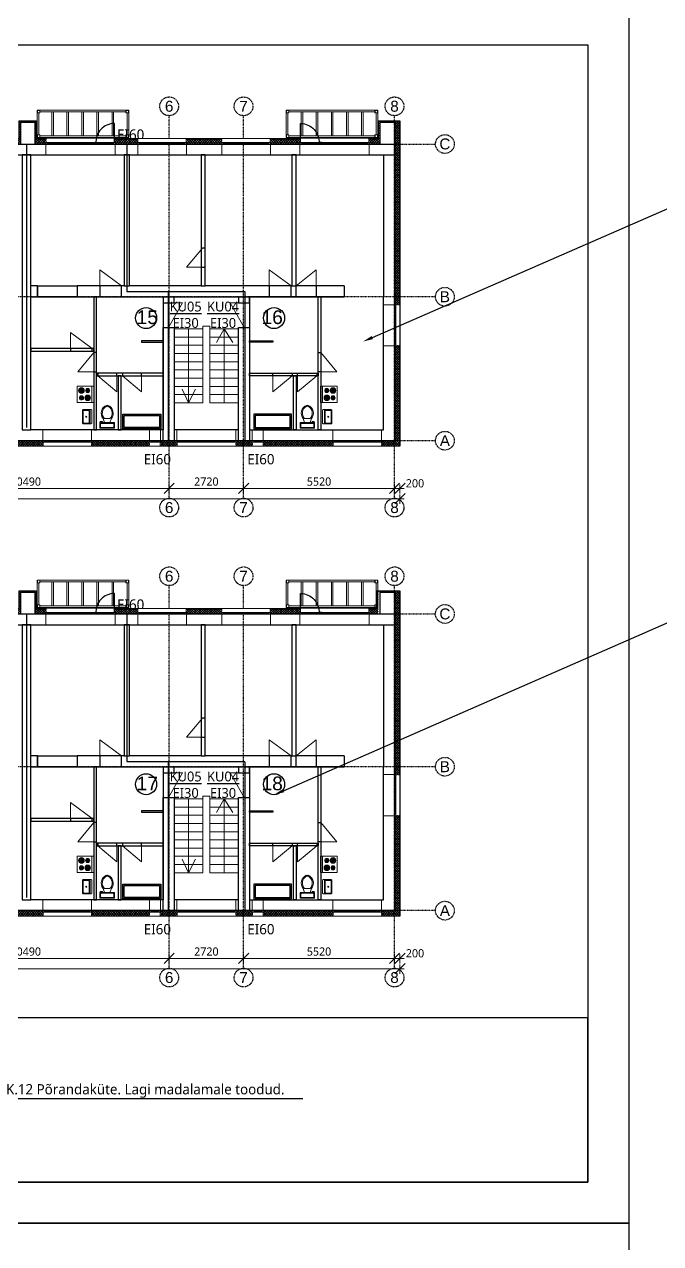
# Model space of a CAD drawing. Header units: millimetres. Extents: x 720925 to 840725318, y 793496 to 1061196.
# Drawn here: x 824824 to 848090, y 971346 to 1015896 of the extents above; entities that cross this region are included whole.
import ezdxf
from ezdxf import colors
from ezdxf.entities.mleader import LeaderData, LeaderLine
from ezdxf.math import Vec2, Vec3

# ---------------------------------------------------------------- set-up
doc = ezdxf.new("R2010")
doc.units = ezdxf.units.MM
doc.header["$PDMODE"] = 2
doc.header["$PDSIZE"] = 5
for name, pattern in [('CENTER', [50.8, 31.75, -6.35, 6.35, -6.35]), ('DASHDOTX2', [50.8, 25.4, -12.7, 0, -12.7]), ('DASHED', [19.05, 12.7, -6.35])]:
    doc.linetypes.add(name, pattern=pattern)
for name, color, linetype, lineweight in [('!ESP_Avatäited plaanil', 7, 'Continuous', 5), ('!ESP_EI60 tuletõkkesektsioon', 1, 'DASHED', 30), ('!ESP_Fassaad', 7, 'Continuous', 9), ('!ESP_Konstruktsioon lõikes', 7, 'Continuous', 30), ('!ESP_Mineraalvill', 1, 'Continuous', 9), ('!ESP_Mõõt', 252, 'Continuous', 5), ('Sisustus', 252, 'Continuous', 0)]:
    doc.layers.add(name, color=color, linetype=linetype, lineweight=lineweight)
doc.layers.add('!ESP_no_print', color=252, linetype='Continuous', plot=False)
for name, color, linetype in [('!ESP_Santehnikajamööbel', 252, 'Continuous'), ('!ESP_Tekst', 7, 'Continuous'), ('!ESP_Teljed', 30, 'DASHDOTX2'), ('Sein', 7, 'Continuous')]:
    doc.layers.add(name, color=color, linetype=linetype)
doc.styles.add('Annotative', font='malgunsl.ttf', dxfattribs={"height": 2})
doc.styles.add('Arial', font='arial.ttf')
doc.styles.get("Standard").update_dxf_attribs({"font": 'arial.ttf', "height": 2})
doc.dimstyles.new('Annotative', dxfattribs={"dimtxt": 2, "dimasz": 2.5, "dimexe": 1.25, "dimexo": 0.625, "dimtad": 1, "dimdec": 0, "dimrnd": 5, "dimtxsty": 'Annotative', "dimblk": 'OBLIQUE', "dimcen": 0, "dimdle": 1, "dimadec": 0, "dimazin": 0, "dimtfac": 1, "dimtdec": 0, "dimtmove": 0, "dimatfit": 3, "dimfxl": 1, "dimfxlon": 1, "dimarcsym": 1})

# ---------------------------------------------------------------- blocks, each defined once
blk = doc.blocks.new('Toilet - top')
at = {"layer": '!ESP_Santehnikajamööbel', "lineweight": 0}
for p, q in [((-10, -8.5), (-8, -8.5)), ((-10, -9.5), (-10, -8.5)), ((-7, -9.5), (-10, -9.5)), ((-8, -8.5), (-8, -8)), ((-7, -8), (-7, -9.5)), ((-4, -8), (-6, -14)), ((4, -14), (-4, -14)), ((4, -8), (6, -14)), ((9.5, -6), (9.5, -2))]:
    blk.add_line(p, q, dxfattribs=at)
blk.add_lwpolyline([(10.5, -8), (10.5, 0), (-10.5, 0), (-10.5, -8)], close=True, dxfattribs=at)
for points in [[(-9.5, -2), (-9.5, -6)], [(8.5, -1), (-8.5, -1)], [(-8.5, -7), (8.5, -7)]]:
    blk.add_lwpolyline(points, dxfattribs=at)
for centre, radius, start, end in [((-8.6, -1.9), 0.884, 81.8699, 188.1301), ((-8.6, -6.1), 0.884, 171.8699, 278.1301), ((3.5, -21.6), 12.2, 141.4691, 247.9714), ((4.2, -21.8), 11.3, 136.3677, 238.9468), ((-3.5, -21.6), 12.2, 292.0284, 38.5307), ((-4.2, -21.8), 11.3, 301.053, 43.6321), ((8.6, -1.9), 0.884, 351.8699, 98.1301), ((8.6, -6.1), 0.884, 261.8699, 8.1301), ((0, -27.9), 4, 245.7318, 294.2682), ((0, -29), 4, 254.8605, 285.1395)]:
    blk.add_arc(centre, radius, start, end, dxfattribs=at)
blk = doc.blocks.new('A$Cc606a28b')
for points in [[(-1382, 535), (0, 535), (0, 0), (-1382, 0)], [(-1332, 485), (-50, 485), (-50, 50), (-1332, 50)]]:
    blk.add_lwpolyline(points, close=True)
blk = doc.blocks.new('Sink-single - 30 in top')
at = {"layer": '!ESP_Santehnikajamööbel', "lineweight": 0}
blk.add_line((-15, -3.999996), (15, -3.999996), dxfattribs=at)
for points in [[(-13.5, 0), (13.5, 0)], [(-15, -18.499996), (-15, -1.5)], [(-13.5, -17.499996), (-13.5, -6.499996)], [(13.5, -19.999996), (-13.5, -19.999996)], [(-12.5, -5.499996), (12.5, -5.499996)], [(12.5, -18.499996), (-12.5, -18.499996)], [(13.5, -6.499996), (13.5, -17.499996)], [(15, -1.5), (15, -18.499996)]]:
    blk.add_lwpolyline(points, dxfattribs=at)
for radius in [1, 0.5]:
    blk.add_circle((0, -11.999996), radius, dxfattribs=at)
for centre, radius, start, end in [((-13.5, -1.5), 1.5, 90, 180), ((-13.5, -18.499996), 1.5, 180, 270), ((-12.5, -6.499996), 1, 90, 180), ((-12.5, -17.499996), 1, 180, 270), ((12.5, -6.499996), 1, 0, 90), ((12.5, -17.499996), 1, 270, 0), ((13.5, -1.5), 1.5, 0, 90), ((13.5, -18.499996), 1.5, 270, 0)]:
    blk.add_arc(centre, radius, start, end, dxfattribs=at)
blk = doc.blocks.new('plt')
at = {"lineweight": 0}
blk.add_line((-89740, 177104), (-89740, 177695), dxfattribs=at)
blk.add_lwpolyline([(-90273, 177104), (-89663, 177104), (-89663, 177695), (-90273, 177695)], close=True, dxfattribs=at)
for centre, radius in [((-90121, 177543), 102), ((-90121, 177543), 76.2), ((-90121, 177273), 76.2), ((-90121, 177543), 50.8), ((-90121, 177273), 50.8), ((-90121, 177543), 25.4), ((-89892, 177273), 102), ((-89892, 177543), 76.2), ((-89892, 177273), 76.2), ((-89892, 177543), 50.8), ((-89892, 177273), 50.8), ((-89892, 177543), 25.4), ((-90121, 177273), 25.4), ((-89892, 177273), 25.4)]:
    blk.add_circle(centre, radius, dxfattribs=at)
blk = doc.blocks.new('A$Cb20d89c2')
at = {"lineweight": 0}
blk.add_blockref('A$Cc606a28b', (-89, 84), dxfattribs=at)
at = {"layer": 'Sisustus'}
blk.add_blockref('plt', (87133, -176055), dxfattribs=at)
for name, p, xscale, yscale, zscale, rotation in [('Toilet - top', (-2046, 109), -25.39999999999418, 25.39999999999418, 25.4, 180), ('Sink-single - 30 in top', (-2606, 530), 17.14500000000407, 17.14500000000407, 17.14500000000407, 270)]:
    blk.add_blockref(name, p, dxfattribs=dict(at, xscale=xscale, yscale=yscale, zscale=zscale, rotation=rotation))
blk = doc.blocks.new('A$C7043d8c8')
at = {"layer": '!ESP_Avatäited plaanil'}
blk.add_lwpolyline([(0, 0), (-800, 583), (-800, -28)], dxfattribs=at)
at = {"layer": '!ESP_Konstruktsioon lõikes'}
blk.add_lwpolyline([(-800, 0), (-800, -400), (0, -400), (0, 0)], dxfattribs=at)
blk = doc.blocks.new('A$Cef77760f')
at = {"layer": '!ESP_Teljed'}
for points in [[(-8240, -2104), (-8240, 11875)], [(-5520, -2104), (-5520, 11875)], [(0, -2104), (0, 11875)], [(-41867, 10840), (1500, 10840)], [(1500, 5260), (-41867, 5260)], [(1500, 0), (-41867, 0)]]:
    blk.add_lwpolyline(points, dxfattribs=at)
for centre in [(-8240, 12217), (-5520, 12217), (0, 12217), (1842, 10840), (1842, 5260), (1842, 0), (-8240, -2446), (-5520, -2446), (0, -2446)]:
    blk.add_circle(centre, 342, dxfattribs=at)
at = {"layer": '!ESP_Teljed', "char_height": 400, "width": 684.66, "attachment_point": 5, "style": 'Arial'}
for s, insert in [('6', (-8240, 12217)), ('7', (-5520, 12217)), ('8', (0, 12217)), ('C', (1842, 10840)), ('B', (1842, 5260)), ('A', (1842, 0)), ('6', (-8240, -2446)), ('7', (-5520, -2446)), ('8', (0, -2446))]:
    blk.add_mtext(s, dxfattribs=dict(at, insert=insert))
blk = doc.blocks.new('A$C3a8d00b1')
blk.add_wipeout([(0, -320), (400, -320), (400, -370), (375, -370), (375, -520), (25, -520), (25, -370), (0, -370)])
at = {"layer": '!ESP_Avatäited plaanil'}
for points in [[(0, 80), (0, -320), (0, -370), (50, -370), (50, -320), (0, -320), (400, -320), (400, 80), (400, -320), (400, -370), (350, -370), (350, -320), (350, -370), (50, -370), (50, -345), (350, -345)], [(25, -520), (375, -520)]]:
    blk.add_lwpolyline(points, dxfattribs=at)
blk = doc.blocks.new('A$Cbc4ac388')
blk.add_wipeout([(-200, -750), (-200, 750), (-150, 750), (-150, 725), (0, 725), (0, -725), (-150, -725), (-150, -750)])
at = {"layer": '!ESP_Avatäited plaanil'}
for points in [[(-600, -750), (-200, -750), (-150, -750), (-150, -700), (-200, -700), (-200, -750), (-200, 750), (-600, 750), (-200, 750), (-150, 750), (-150, 700), (-200, 700), (-150, 700), (-150, -700), (-175, -700), (-175, 700)], [(0, -725), (0, 725)]]:
    blk.add_lwpolyline(points, dxfattribs=at)
blk = doc.blocks.new('A$C101496a2')
blk.add_wipeout([(-1780, -320), (0, -320), (0, -370), (-25, -370), (-25, -520), (-1755, -520), (-1755, -370), (-1780, -370)])
at = {"layer": '!ESP_Avatäited plaanil'}
for points in [[(-1780, 80), (-1780, -320), (-1780, -370), (-1730, -370), (-1730, -320), (-1780, -320), (0, -320), (0, 80), (0, -320), (0, -370), (-50, -370), (-50, -320), (-50, -370), (-1730, -370), (-1730, -345), (-50, -345)], [(-1755, -520), (-25, -520)]]:
    blk.add_lwpolyline(points, dxfattribs=at)
blk = doc.blocks.new('A$C79e321d3')
blk.add_wipeout([(2530, 0), (0, 0), (0, 50), (25, 50), (25, 200), (2505, 200), (2505, 50), (2530, 50)])
at = {"layer": '!ESP_Avatäited plaanil'}
for points in [[(2530, -400), (2530, 0), (2530, 50), (2480, 50), (2480, 0), (2530, 0), (0, 0), (0, -400), (0, 0), (0, 50), (50, 50), (50, 0), (50, 50), (2480, 50), (2480, 25), (800, 25)], [(700, 25), (50, 25)]]:
    blk.add_lwpolyline(points, dxfattribs=at)
blk.add_lwpolyline([(25, 50), (25, 750, -0.429169), (700, 25), (50, 25)], format="xyb")
for points in [[(700, 0), (750, 0), (750, 50), (700, 50)], [(750, 0), (800, 0), (800, 50), (750, 50)]]:
    blk.add_lwpolyline(points, close=True)
blk = doc.blocks.new('A$Cfe1c92e5')
at = {"lineweight": 0, "xscale": -1}
for name, p in [('A$C79e321d3', (29780, 0)), ('A$C101496a2', (27145, -10520)), ('A$C3a8d00b1', (31440, -10520)), ('A$C101496a2', (37745, -10520))]:
    blk.add_blockref(name, p, dxfattribs=at)
at = {"lineweight": 0}
for name, p in [('A$C79e321d3', (36540, 0)), ('A$Cbc4ac388', (40200, -6620)), ('A$C3a8d00b1', (34800, -10520))]:
    blk.add_blockref(name, p, dxfattribs=at)
at = {"lineweight": 0, "rotation": 180}
for p in [(30610, -320), (33680, -320)]:
    blk.add_blockref('A$C101496a2', p, dxfattribs=at)
blk = doc.blocks.new('A$C0366626d')
blk.add_wipeout([(-2160, 0), (0, 0), (0, -50), (-25, -50), (-25, -200), (-2135, -200), (-2135, -50), (-2160, -50)])
at = {"layer": '!ESP_Avatäited plaanil'}
for points in [[(-2160, 400), (-2160, 0), (-2160, -50), (-2110, -50), (-2110, 0), (-2160, 0), (0, 0), (0, 400), (0, 0), (0, -50), (-50, -50), (-50, 0), (-50, -50), (-2110, -50), (-2110, -25), (-50, -25)], [(-2135, -200), (-25, -200)]]:
    blk.add_lwpolyline(points, dxfattribs=at)
blk = doc.blocks.new('A$Cafc8a1d9')
at = {"layer": '!ESP_Avatäited plaanil'}
for points in [[(-2960, -220), (-2450, -220), (-2960, -1120)], [(-200, -220), (-710, -220), (-200, -1120)]]:
    blk.add_lwpolyline(points, dxfattribs=at)
at = {"layer": '!ESP_Konstruktsioon lõikes'}
blk.add_lwpolyline([(-3160, 0), (-3160, 0), (-3160, -220), (-2760, -220), (-2760, 0), (-400, 0), (-400, -220), (0, -220), (0, 0)], dxfattribs=at)
for points in [[(-3160, -1120), (-2760, -1120), (-2760, -5260), (-3160, -5260)], [(-400, -1120), (0, -1120), (0, -5260), (-400, -5260)], [(-400, -4860), (-2760, -4860), (-2760, -5260), (-400, -5260)]]:
    blk.add_lwpolyline(points, close=True, dxfattribs=at)
at = {"lineweight": 0}
for points in [[(-1710, -1175), (-2760, -1175), (-2760, -1475), (-1710, -1475)], [(-2235, -1175), (-2235, -3875)], [(-1710, -1075), (-1710, -3875)], [(-1710, -1075), (-1450, -1075)], [(-1450, -1075), (-1450, -3875)], [(-1450, -1175), (-400, -1175)], [(-1450, -1175), (-400, -1175), (-400, -1475), (-1450, -1475)], [(-925, -3875), (-925, -1175), (-1211, -1675), (-925, -1175), (-611, -1675)], [(-1710, -1475), (-2760, -1475), (-2760, -1775), (-1710, -1775)], [(-1710, -1775), (-2760, -1775), (-2760, -2075), (-1710, -2075)], [(-1450, -1475), (-400, -1475), (-400, -1775), (-1450, -1775)], [(-1450, -1775), (-400, -1775), (-400, -2075), (-1450, -2075)], [(-1710, -2075), (-2760, -2075), (-2760, -2375), (-1710, -2375)], [(-1450, -2075), (-400, -2075), (-400, -2375), (-1450, -2375)], [(-1710, -2375), (-2760, -2375), (-2760, -2675), (-1710, -2675)], [(-1450, -2375), (-400, -2375), (-400, -2675), (-1450, -2675)], [(-1710, -2675), (-2760, -2675), (-2760, -2975), (-1710, -2975)], [(-1710, -2975), (-2760, -2975), (-2760, -3275), (-1710, -3275)], [(-1450, -2675), (-400, -2675), (-400, -2975), (-1450, -2975)], [(-1450, -2975), (-400, -2975), (-400, -3275), (-1450, -3275)], [(-1710, -3275), (-2760, -3275), (-2760, -3575), (-1710, -3575)], [(-1981, -3375), (-2235, -3875), (-2467, -3375)], [(-1450, -3275), (-400, -3275), (-400, -3575), (-1450, -3575)], [(-1710, -3575), (-2760, -3575), (-2760, -3875), (-1710, -3875)], [(-1450, -3575), (-400, -3575), (-400, -3875), (-1450, -3875)]]:
    blk.add_lwpolyline(points, dxfattribs=at)
at = {"layer": '!ESP_EI60 tuletõkkesektsioon', "char_height": 360, "width": 858.68, "attachment_point": 1, "style": 'Annotative'}
for s, insert in [('\\pxqc;{\\LKU05\\P}EI30', (-2766, -178)), ('\\pxqc;{\\LKU04\\P}EI30', (-1399, -178))]:
    blk.add_mtext(s, dxfattribs=dict(at, insert=insert))
at = {"lineweight": 0}
blk.add_blockref('A$C0366626d', (-500, -5260), dxfattribs=at)
blk = doc.blocks.new('_Oblique')
at = {"color": 0, "linetype": 'ByBlock', "lineweight": -2}
blk.add_line((-0.5, -0.5), (0.5, 0.5), dxfattribs=at)
blk = doc.blocks.new('*D130')
at = {"layer": '!ESP_Mõõt', "color": 0, "lineweight": -2, "transparency": 16777216}
for p, q in [((21270, -12435), (21270, -12773)), ((31760, -12435), (31760, -12773)), ((21120, -12585), (31910, -12585))]:
    blk.add_line(p, q, dxfattribs=at)
at = {"layer": 'Defpoints', "color": 0, "lineweight": 0, "transparency": 16777216}
for p in [(21270, -11914), (31760, -11878), (31760, -12585)]:
    blk.add_point(p, dxfattribs=at)
at = {"layer": '!ESP_Mõõt', "color": 0, "lineweight": -2, "transparency": 16777216, "xscale": 375, "yscale": 375, "zscale": 375, "rotation": 180}
blk.add_blockref('_Oblique', (21270, -12585), dxfattribs=at)
at = {"layer": '!ESP_Mõõt', "color": 0, "lineweight": -2, "transparency": 16777216, "xscale": 375, "yscale": 375, "zscale": 375}
blk.add_blockref('_Oblique', (31760, -12585), dxfattribs=at)
at = {"layer": '!ESP_Mõõt', "color": 0, "lineweight": 0, "transparency": 16777216, "insert": (26515, -12336), "char_height": 300, "attachment_point": 5, "style": 'Annotative'}
blk.add_mtext('10490', dxfattribs=at)
blk = doc.blocks.new('*D131')
at = {"layer": '!ESP_Mõõt', "color": 0, "lineweight": -2, "transparency": 16777216}
for p, q in [((31760, -12435), (31760, -12773)), ((34480, -12435), (34480, -12773)), ((31610, -12585), (34630, -12585))]:
    blk.add_line(p, q, dxfattribs=at)
at = {"layer": 'Defpoints', "color": 0, "lineweight": 0, "transparency": 16777216}
for p in [(31760, -11878), (34480, -11787), (34480, -12585)]:
    blk.add_point(p, dxfattribs=at)
at = {"layer": '!ESP_Mõõt', "color": 0, "lineweight": -2, "transparency": 16777216, "xscale": 375, "yscale": 375, "zscale": 375, "rotation": 180}
blk.add_blockref('_Oblique', (31760, -12585), dxfattribs=at)
at = {"layer": '!ESP_Mõõt', "color": 0, "lineweight": -2, "transparency": 16777216, "xscale": 375, "yscale": 375, "zscale": 375}
blk.add_blockref('_Oblique', (34480, -12585), dxfattribs=at)
at = {"layer": '!ESP_Mõõt', "color": 0, "lineweight": 0, "transparency": 16777216, "insert": (33120, -12336), "char_height": 300, "attachment_point": 5, "style": 'Annotative'}
blk.add_mtext('2720', dxfattribs=at)
blk = doc.blocks.new('*D132')
at = {"layer": '!ESP_Mõõt', "color": 0, "lineweight": -2, "transparency": 16777216}
for p, q in [((34480, -12435), (34480, -12773)), ((40000, -12435), (40000, -12773)), ((34330, -12585), (40150, -12585))]:
    blk.add_line(p, q, dxfattribs=at)
at = {"layer": 'Defpoints', "color": 0, "lineweight": 0, "transparency": 16777216}
for p in [(34480, -11787), (40000, -12023), (40000, -12585)]:
    blk.add_point(p, dxfattribs=at)
at = {"layer": '!ESP_Mõõt', "color": 0, "lineweight": -2, "transparency": 16777216, "xscale": 375, "yscale": 375, "zscale": 375, "rotation": 180}
blk.add_blockref('_Oblique', (34480, -12585), dxfattribs=at)
at = {"layer": '!ESP_Mõõt', "color": 0, "lineweight": -2, "transparency": 16777216, "xscale": 375, "yscale": 375, "zscale": 375}
blk.add_blockref('_Oblique', (40000, -12585), dxfattribs=at)
at = {"layer": '!ESP_Mõõt', "color": 0, "lineweight": 0, "transparency": 16777216, "insert": (37240, -12336), "char_height": 300, "attachment_point": 5, "style": 'Annotative'}
blk.add_mtext('5520', dxfattribs=at)
blk = doc.blocks.new('*D138')
at = {"layer": '!ESP_Mõõt', "color": 0, "lineweight": -2, "transparency": 16777216}
for p, q in [((-200, -12812), (-200, -13150)), ((40200, -12812), (40200, -13150)), ((40350, -12962), (-350, -12962))]:
    blk.add_line(p, q, dxfattribs=at)
at = {"layer": 'Defpoints', "color": 0, "lineweight": 0, "transparency": 16777216}
for p in [(-200, -11040), (40200, -11040), (-200, -12962)]:
    blk.add_point(p, dxfattribs=at)
at = {"layer": '!ESP_Mõõt', "color": 0, "lineweight": -2, "transparency": 16777216, "xscale": 375, "yscale": 375, "zscale": 375, "rotation": 180}
blk.add_blockref('_Oblique', (-200, -12962), dxfattribs=at)
at = {"layer": '!ESP_Mõõt', "color": 0, "lineweight": -2, "transparency": 16777216, "xscale": 375, "yscale": 375, "zscale": 375}
blk.add_blockref('_Oblique', (40200, -12962), dxfattribs=at)
at = {"layer": '!ESP_Mõõt', "color": 0, "lineweight": 0, "transparency": 16777216, "insert": (20000, -12713), "char_height": 300, "attachment_point": 5, "style": 'Annotative'}
blk.add_mtext('40400', dxfattribs=at)
blk = doc.blocks.new('*D140')
at = {"layer": '!ESP_Mõõt', "color": 0, "lineweight": -2, "transparency": 16777216}
for p, q in [((40000, -12435), (40000, -12773)), ((40200, -12435), (40200, -12773)), ((39850, -12585), (40350, -12585))]:
    blk.add_line(p, q, dxfattribs=at)
at = {"layer": 'Defpoints', "color": 0, "lineweight": 0, "transparency": 16777216}
for p in [(40200, -11040), (40000, -12023), (40200, -12585)]:
    blk.add_point(p, dxfattribs=at)
at = {"layer": '!ESP_Mõõt', "color": 0, "lineweight": -2, "transparency": 16777216, "xscale": 375, "yscale": 375, "zscale": 375, "rotation": 180}
blk.add_blockref('_Oblique', (40000, -12585), dxfattribs=at)
at = {"layer": '!ESP_Mõõt', "color": 0, "lineweight": -2, "transparency": 16777216, "xscale": 375, "yscale": 375, "zscale": 375}
blk.add_blockref('_Oblique', (40200, -12585), dxfattribs=at)
at = {"layer": '!ESP_Mõõt', "color": 0, "lineweight": 0, "transparency": 16777216, "insert": (40749, -12400), "char_height": 300, "attachment_point": 5, "style": 'Annotative'}
blk.add_mtext('200', dxfattribs=at)
blk = doc.blocks.new('A$C9a407918')
at = {"layer": '!ESP_Fassaad', "color": 8}
for points in [[(-3345, -100), (-3245, -100), (-3245, 0), (-3345, 0)], [(-100, 0), (-3245, 0), (-3245, -60), (-100, -60)], [(0, -100), (-100, -100), (-100, 0), (0, 0)], [(-3285, -900), (-3345, -900), (-3345, -100), (-3285, -100)], [(-3340, -95), (-3250, -95), (-3250, -5), (-3340, -5)], [(-2750, -940), (-2810, -940), (-2810, -60), (-2750, -60)], [(-2200, -940), (-2260, -940), (-2260, -60), (-2200, -60)], [(-1650, -940), (-1710, -940), (-1710, -60), (-1650, -60)], [(-1100, -940), (-1160, -940), (-1160, -60), (-1100, -60)], [(-550, -940), (-610, -940), (-610, -60), (-550, -60)], [(-5, -95), (-95, -95), (-95, -5), (-5, -5)], [(-60, -100), (0, -100), (0, -900), (-60, -900)], [(-60, -900), (0, -900), (0, -100), (-60, -100)], [(-3345, -1000), (-3245, -1000), (-3245, -900), (-3345, -900)], [(-3340, -995), (-3250, -995), (-3250, -905), (-3340, -905)], [(-100, -940), (-3245, -940), (-3245, -1000), (-100, -1000)], [(0, -1000), (-100, -1000), (-100, -900), (0, -900)], [(-5, -995), (-95, -995), (-95, -905), (-5, -905)]]:
    blk.add_lwpolyline(points, close=True, dxfattribs=at)
blk = doc.blocks.new('A$C465a11ed')
at = {"layer": '!ESP_Avatäited plaanil'}
blk.add_lwpolyline([(0, 100), (-700, 683), (-700, 72)], dxfattribs=at)
at = {"layer": '!ESP_Konstruktsioon lõikes'}
blk.add_lwpolyline([(-700, 100), (-700, 0), (0, 0), (0, 100)], dxfattribs=at)
blk = doc.blocks.new('A$Ced9abb52')
at = {"layer": '!ESP_Avatäited plaanil'}
for points in [[(-2590, 2970), (-3390, 3553), (-3390, 2942)], [(-2540, 2820), (-3123, 2120), (-2512, 2120)]]:
    blk.add_lwpolyline(points, dxfattribs=at)
at = {"layer": '!ESP_Konstruktsioon lõikes'}
for points in [[(-4835, 4860), (0, 4860), (0, 0), (-4835, 0)], [(-2440, 4860), (-2540, 4860), (-2540, 0), (-2440, 0)], [(-790, 3251), (-790, 3201), (0, 3201), (0, 3251)], [(-4835, 2970), (-4835, 2870), (-2540, 2870), (-2540, 2970)], [(-2440, 2070), (-2440, 1970), (0, 1970), (0, 2070)], [(-1540, 1970), (-1640, 1970), (-1640, 0), (-1540, 0)]]:
    blk.add_lwpolyline(points, close=True, dxfattribs=at)
for points in [[(-3390, 2970), (-3390, 2870), (-2590, 2870), (-2590, 2970)], [(-2540, 2120), (-2440, 2120), (-2440, 2820), (-2540, 2820)]]:
    blk.add_lwpolyline(points, dxfattribs=at)
at = {"lineweight": 0, "rotation": 180}
for p in [(-2390, 2070), (-1490, 2070)]:
    blk.add_blockref('A$C465a11ed', p, dxfattribs=at)
blk = doc.blocks.new('A$Cb56cea9a')
at = {"layer": '!ESP_Mõõt', "lineweight": 0}
for base, p1, p2, picture, middle in [((-200, -12962.2), (40200, -11040), (-200, -11040), '*D138', (20000, -12713.3)), ((31760.1, -12585.3), (21270, -11914.4), (31760.1, -11877.8), '*D130', (26515, -12335.5)), ((34480.1, -12585.3), (31760.1, -11877.8), (34480.1, -11787.2), '*D131', (33120.1, -12336.3)), ((40000, -12585.3), (34480.1, -11787.2), (40000, -12022.7), '*D132', (37240, -12336.3))]:
    dim = blk.add_linear_dim(base=base, p1=p1, p2=p2, dimstyle='Annotative', dxfattribs=at)
    dim.commit()
    dim.dimension.update_dxf_attribs({"geometry": picture, "text_midpoint": middle})
dim = blk.add_linear_dim(base=(40200, -12585.3), p1=(40000, -12022.7), p2=(40200, -11040), dimstyle='Annotative', dxfattribs=at)
dim.commit()
dim.dimension.update_dxf_attribs({"geometry": '*D140', "text_midpoint": (40748.8, -12648.8), "dimtype": 128})

msp = doc.modelspace()

# ---------------------------------------------------------------- hatches: boundary and pattern name
at = {"layer": '!ESP_Mineraalvill'}
h = msp.add_hatch(dxfattribs=at)
h.set_pattern_fill('ANSI37', color=256, scale=20)
h.set_pattern_definition([(45, (703410.895, 1011608.316), (-44.90128, 44.90128), []), (135, (703410.895, 1011608.316), (-44.90128, -44.90128), [])])
h.paths.add_polyline_path([(838359, 1000684.6), (832839.1, 1000684.6), (832839.1, 1000484.6), (838559, 1000484.6), (838559, 1011724.6), (838559, 1012374.6), (837779, 1012374.6), (837779, 1011724.6), (825259, 1011724.6), (825259, 1012374.6), (824639, 1012374.6), (824639, 1011724.6), (812159, 1011724.6), (812159, 1012374.6), (811539, 1012374.6), (811539, 1011724.6), (798939, 1011724.6), (798939, 1012374.4), (798159, 1012374.4), (798159, 1000484.6), (806534, 1000484.6), (806534, 1000684.6), (798759, 1000684.6), (798359, 1000684.6), (798359, 1011524.6), (798359, 1012324.6), (798889, 1012324.6), (798889, 1011524.6), (801999, 1011524.6), (811589, 1011524.6), (811589, 1012324.6), (812109, 1012324.6), (812109, 1011524.6), (824689, 1011524.6), (824689, 1012324.6), (825209, 1012324.6), (825209, 1011524.6), (837829, 1011524.6), (837829, 1012324.6), (838359, 1012324.6), (838359, 1011524.6)])
h.paths.add_polyline_path([(819629, 1000484.6), (819629, 1000684.6), (806534, 1000684.6), (806534, 1000484.6)], flags=17)
h.paths.add_polyline_path([(832839.1, 1000484.6), (832839.1, 1000684.6), (819629, 1000684.6), (819629, 1000484.6)], flags=17)
h = msp.add_hatch(dxfattribs=at)
h.set_pattern_fill('ANSI37', color=256, scale=20)
h.set_pattern_definition([(45, (703410.895, 994436.05), (-44.90128, 44.90128), []), (135, (703410.895, 994436.05), (-44.90128, -44.90128), [])])
h.paths.add_polyline_path([(838359, 983512.4), (832839.1, 983512.4), (832839.1, 983312.4), (838559, 983312.4), (838559, 994552.4), (838559, 995202.4), (837709, 995202.4), (837709, 994552.4), (825259, 994552.4), (825259, 995202.4), (824639, 995202.4), (824639, 994552.4), (812159, 994552.4), (812159, 995202.4), (811539, 995202.4), (811539, 994552.4), (798939, 994552.4), (798939, 995202.1), (798159, 995202.1), (798159, 983312.4), (806534, 983312.4), (806534, 983512.4), (798759, 983512.4), (798359, 983512.4), (798359, 994352.4), (798359, 995152.4), (798889, 995152.4), (798889, 994352.4), (801999, 994352.4), (811589, 994352.4), (811589, 995152.4), (812109, 995152.4), (812109, 994352.4), (824689, 994352.4), (824689, 995152.4), (825209, 995152.4), (825209, 994352.4), (837759, 994352.4), (837759, 995152.4), (838359, 995152.4), (838359, 994352.4)])
h.paths.add_polyline_path([(819629, 983312.4), (819629, 983512.4), (806534, 983512.4), (806534, 983312.4)], flags=17)
h.paths.add_polyline_path([(832839.1, 983312.4), (832839.1, 983512.4), (819629, 983512.4), (819629, 983312.4)], flags=17)

# ---------------------------------------------------------------- linework, layer by layer
at = {"layer": '!ESP_Avatäited plaanil'}
for points in [[(831339, 1007721.1), (830756.1, 1007021.1), (831367.4, 1007021.1)], [(834759, 1006344.6), (835499, 1006927.6), (835499, 1006316.2)], [(835664, 1003904.6), (836247, 1003204.6), (835635.6, 1003204.6)], [(831339, 990548.8), (830756.1, 989848.8), (831367.4, 989848.8)], [(834759, 989172.4), (835499, 989755.3), (835499, 989144)], [(835664, 986732.4), (836247, 986032.4), (835635.6, 986032.4)]]:
    msp.add_lwpolyline(points, dxfattribs=at)
at = {"layer": '!ESP_EI60 tuletõkkesektsioon', "linetype": 'CENTER', "lineweight": 30, "ltscale": 0.1}
for points in [[(824904.1, 1011524.6), (824904.1, 1001164.6)], [(828569, 1011524.6), (828569, 1006137.1), (832884.8, 1006137.1), (832884.8, 1000684.6)], [(830099, 1000684.6), (830099, 1006137.1)], [(824904.1, 994352.4), (824904.1, 983992.4)], [(828569, 994352.4), (828569, 988964.9), (832884.8, 988964.9), (832884.8, 983512.4)], [(830099, 983512.4), (830099, 988964.9)]]:
    msp.add_lwpolyline(points, dxfattribs=at)
at = {"layer": '!ESP_Konstruktsioon lõikes'}
for p, q in [((825309, 1006344.6), (825309, 1005944.6)), ((826754, 1006344.6), (826754, 1005944.6)), ((836514, 1006344.6), (836514, 1005944.6)), ((837959, 1006344.6), (837959, 1005944.6)), ((825309, 989172.4), (825309, 988772.4)), ((826754, 989172.4), (826754, 988772.4))]:
    msp.add_line(p, q, dxfattribs=at)
for points in [[(806534, 1000484.6), (798159, 1000484.6), (798159, 1012374.4), (798939, 1012374.4), (798939, 1011724.6), (811539, 1011724.6), (811539, 1012374.6), (812159, 1012374.6), (812159, 1011724.6), (824639, 1011724.6), (824639, 1012374.6), (825259, 1012374.6), (825259, 1011724.6), (837779, 1011724.6), (837779, 1012374.6), (838559, 1012374.6), (838559, 1011724.6), (838559, 1000484.6), (832839.1, 1000484.6)], [(824689, 1011524.6), (824689, 1012324.6), (825209, 1012324.6), (825209, 1011524.6)], [(837829, 1011524.6), (837829, 1012324.6), (838359, 1012324.6), (838359, 1011524.6)], [(798759, 1011524.6), (838359, 1011524.6)], [(798759, 1011124.6), (838359, 1011124.6)], [(825309, 1006344.6), (825064.1, 1006344.6), (825064.1, 1011124.6), (828469, 1011124.6), (828469, 1006344.6), (826754, 1006344.6)], [(836514, 1006344.6), (834759, 1006344.6), (834759, 1011124.6), (837959, 1011124.6), (837959, 1006344.6)], [(831339, 1007021.1), (831439, 1007021.1), (831439, 1007721.1), (831339, 1007721.1)], [(825109, 1005944.6), (825309, 1005944.6)], [(826754, 1005944.6), (836514, 1005944.6)], [(836514, 1005944.6), (833059.1, 1005944.6), (833059.1, 1001084.6), (837959, 1001084.6), (837959, 1005944.6)], [(835499, 1006344.6), (835499, 1005944.6), (834759, 1005944.6), (834759, 1006344.6)], [(835664, 1003204.6), (835564, 1003204.6), (835564, 1003904.6), (835664, 1003904.6)], [(798759, 1000684.6), (838359, 1000684.6)], [(830119.1, 1000484.6), (819629, 1000484.6)], [(832839.1, 1000484.6), (819629, 1000484.6)], [(806534, 983312.4), (798159, 983312.4), (798159, 995202.1), (798939, 995202.1), (798939, 994552.4), (811539, 994552.4), (811539, 995202.4), (812159, 995202.4), (812159, 994552.4), (824639, 994552.4), (824639, 995202.4), (825259, 995202.4), (825259, 994552.4), (837709, 994552.4), (837709, 995202.4), (838559, 995202.4), (838559, 994552.4), (838559, 983312.4), (832839.1, 983312.4)], [(824689, 994352.4), (824689, 995152.4), (825209, 995152.4), (825209, 994352.4)], [(837829, 994352.4), (837829, 995152.4), (838359, 995152.4), (838359, 994352.4)], [(798759, 994352.4), (838359, 994352.4)], [(798759, 993952.4), (838359, 993952.4)], [(825309, 989172.4), (825064.1, 989172.4), (825064.1, 993952.4), (828469, 993952.4), (828469, 989172.4), (826754, 989172.4)], [(836514, 989172.4), (834759, 989172.4), (834759, 993952.4), (837959, 993952.4), (837959, 988772.4)], [(831339, 989848.8), (831439, 989848.8), (831439, 990548.8), (831339, 990548.8)], [(835499, 989172.4), (835499, 988772.4), (834759, 988772.4), (834759, 989172.4)], [(825109, 988772.4), (825309, 988772.4)], [(826754, 988772.4), (836514, 988772.4)], [(836514, 988772.4), (833059.1, 988772.4), (833059.1, 983912.4), (837959, 983912.4), (837959, 988772.4)], [(835664, 986032.4), (835564, 986032.4), (835564, 986732.4), (835664, 986732.4)], [(798759, 983512.4), (838359, 983512.4)], [(830119.1, 983312.4), (819629, 983312.4)], [(832839.1, 983312.4), (819629, 983312.4)]]:
    msp.add_lwpolyline(points, dxfattribs=at)
for points in [[(798359, 1011524.6), (838359, 1011524.6), (838359, 1000684.6), (798359, 1000684.6)], [(825064.1, 1011124.6), (824744.1, 1011124.6), (824744.1, 1001084.6), (825064.1, 1001084.6)], [(828669, 1011124.6), (828469, 1011124.6), (828469, 1006344.6), (828669, 1006344.6)], [(828669, 1011124.6), (831289, 1011124.6), (831289, 1006344.6), (828669, 1006344.6)], [(831439, 1011124.6), (831289, 1011124.6), (831289, 1006344.6), (831439, 1006344.6)], [(831439, 1011124.6), (834609, 1011124.6), (834609, 1006344.6), (831439, 1006344.6)], [(834759, 1011124.6), (834609, 1011124.6), (834609, 1006344.6), (834759, 1006344.6)], [(835564, 1005944.6), (835664, 1005944.6), (835664, 1001084.6), (835564, 1001084.6)], [(833914, 1004335.9), (833914, 1004285.9), (833059.1, 1004285.9), (833059.1, 1004335.9)], [(835564, 1003154.6), (835564, 1003054.6), (833059.1, 1003054.6), (833059.1, 1003154.6)], [(834664, 1003054.6), (834764, 1003054.6), (834764, 1001084.6), (834664, 1001084.6)], [(798359, 994352.4), (838359, 994352.4), (838359, 983512.4), (798359, 983512.4)], [(825064.1, 993952.4), (824744.1, 993952.4), (824744.1, 983912.4), (825064.1, 983912.4)], [(828669, 993952.4), (828469, 993952.4), (828469, 989172.4), (828669, 989172.4)], [(828669, 993952.4), (831289, 993952.4), (831289, 989172.4), (828669, 989172.4)], [(831439, 993952.4), (831289, 993952.4), (831289, 989172.4), (831439, 989172.4)], [(831439, 993952.4), (834609, 993952.4), (834609, 989172.4), (831439, 989172.4)], [(834759, 993952.4), (834609, 993952.4), (834609, 989172.4), (834759, 989172.4)], [(835564, 988772.4), (835664, 988772.4), (835664, 983912.4), (835564, 983912.4)], [(833914, 987163.7), (833914, 987113.7), (833059.1, 987113.7), (833059.1, 987163.7)], [(835564, 985982.4), (835564, 985882.4), (833059.1, 985882.4), (833059.1, 985982.4)], [(834664, 985882.4), (834764, 985882.4), (834764, 983912.4), (834664, 983912.4)]]:
    msp.add_lwpolyline(points, close=True, dxfattribs=at)
at = {"layer": '!ESP_Konstruktsioon lõikes', "linetype": 'DASHED', "ltscale": 0.1}
for points in [[(826754, 1005944.6), (825309, 1005944.6), (825309, 1006344.6), (826754, 1006344.6)], [(826754, 988772.4), (825309, 988772.4), (825309, 989172.4), (826754, 989172.4)]]:
    msp.add_lwpolyline(points, close=True, dxfattribs=at)
at = {"layer": '!ESP_no_print'}
for points in [[(783925, 1016646), (846925, 1016646), (846925, 972096), (783925, 972096)], [(786925, 1015146), (845425, 1015146), (845425, 973596), (786925, 973596)], [(818425, 979596), (818425, 973596), (845425, 973596), (845425, 979596)], [(783925, 972096), (846925, 972096), (846925, 927546), (783925, 927546)]]:
    msp.add_lwpolyline(points, close=True, dxfattribs=at)
at = {"layer": 'Sein'}
for centre in [(829276.1, 988129.8), (833954.3, 988129.8)]:
    msp.add_circle(centre, 383.9, dxfattribs=at)

# ---------------------------------------------------------------- block references
at = {"lineweight": 0}
for name, p in [('A$Cef77760f', (838359, 1000684.6)), ('A$C7043d8c8', (828379.1, 1006344.6)), ('A$C7043d8c8', (834574, 1006344.6)), ('A$Ced9abb52', (829899, 1001084.6)), ('A$Cb20d89c2', (829899, 1001030.9)), ('A$Cef77760f', (838359, 983512.4)), ('A$C7043d8c8', (828379.1, 989172.4)), ('A$C7043d8c8', (834574, 989172.4)), ('A$Ced9abb52', (829899, 983912.4)), ('A$Cb20d89c2', (829899, 983858.6))]:
    msp.add_blockref(name, p, dxfattribs=at)
at = {"lineweight": 0, "xscale": -1, "rotation": 180}
for p in [(834614, 1003154.6), (835514, 1003154.6), (834614, 985982.4), (835514, 985982.4)]:
    msp.add_blockref('A$C465a11ed', p, dxfattribs=at)
at = {"lineweight": 0, "xscale": -1}
for p in [(833124.1, 1001030.9), (833124.1, 983858.6)]:
    msp.add_blockref('A$Cb20d89c2', p, dxfattribs=at)

# ---------------------------------------------------------------- texts
at = {"layer": '!ESP_EI60 tuletõkkesektsioon', "char_height": 375, "width": 33016.31, "attachment_point": 7, "style": 'Annotative'}
for insert in [(828213.2, 1011677.4), (829189.5, 999814.5), (832974.8, 999814.5), (828213.2, 994505.2), (829189.5, 982642.2), (832974.8, 982642.2)]:
    msp.add_mtext('EI60', dxfattribs=dict(at, insert=insert))
at = {"layer": 'Sein', "char_height": 500}
for s, insert, attachment_point in [('17', (828930.4, 988410.8), 1), ('18', (834274.3, 988410.8), 3)]:
    msp.add_mtext_dynamic_manual_height_columns(s, width=608.355, gutter_width=12.5, heights=[0], dxfattribs=dict(at, insert=insert, attachment_point=attachment_point))

# ---------------------------------------------------------------- leaders
at = {"layer": '!ESP_Tekst'}
ml = msp.add_multileader_mtext('Standard', dxfattribs=at)
ml.set_content('{\\fMalgun Gothic Semilight|b0|i0|c0|p34;TINGMÄRGID:}', color=256, style='Annotative')
ml.set_leader_properties()
ml.build(insert=Vec2(0, 0))
ml.multileader.update_dxf_attribs({"leader_type": 0, "has_dogleg": 0, "text_left_attachment_type": 5, "text_right_attachment_type": 5, "dogleg_length": 0.36, "arrow_head_size": 0, "scale": 150})
ctx = ml.context
ctx.base_point, ctx.scale, ctx.char_height, ctx.arrow_head_size, ctx.landing_gap_size, ctx.plane_origin = Vec3(787862.4, 979872.3), 150, 450, 0, 1.35, Vec3(790346.8, 978152.5)
ctx.left_attachment, ctx.right_attachment = 5, 5
notes = []
notes.append((ctx, [(1, (1, 1, 0), (791692.5, 979872.3), (-1, 0), 5.4, [(0, [(790695.4, 978314.5)], 0, [])])]))
ctx.mtext.insert, ctx.mtext.width, ctx.mtext.flow_direction = Vec3(787863.7, 980504.1), 168000.077, 5
ml = msp.add_multileader_mtext('Standard', dxfattribs=at)
ml.set_content('{\\fMalgun Gothic Semilight|b0|i0|c0|p34;MINERAALVILL}', color=256, style='Annotative')
ml.set_leader_properties()
ml.build(insert=Vec2(0, 0))
ml.multileader.update_dxf_attribs({"leader_type": 0, "has_dogleg": 0, "text_left_attachment_type": 5, "text_right_attachment_type": 5, "dogleg_length": 0.36, "arrow_head_size": 0, "scale": 150})
ctx = ml.context
ctx.base_point, ctx.scale, ctx.char_height, ctx.arrow_head_size, ctx.landing_gap_size, ctx.plane_origin = Vec3(790700.5, 978370.1), 150, 450, 0, 1.35, Vec3(790346.8, 978208.1)
ctx.left_attachment, ctx.right_attachment = 5, 5
notes.append((ctx, [(0, (1, 1, 0), (790695.1, 978370.1), (1, 0), 5.4, [(0, [(790695.4, 978370.1)], 0, [])])]))
ctx.mtext.insert, ctx.mtext.width, ctx.mtext.flow_direction = Vec3(790701.8, 978910.1), 168000.077, 5
ml = msp.add_multileader_mtext('Standard', dxfattribs=at)
ml.set_content('{\\fMalgun Gothic Semilight|b0|i0|c0|p34;OLEMASOLEV KONSTRUKTSIOON}', color=256, style='Annotative')
ml.set_leader_properties()
ml.build(insert=Vec2(0, 0))
ml.multileader.update_dxf_attribs({"leader_type": 0, "has_dogleg": 0, "text_left_attachment_type": 5, "text_right_attachment_type": 5, "dogleg_length": 0.36, "arrow_head_size": 0, "scale": 150})
ctx = ml.context
ctx.base_point, ctx.scale, ctx.char_height, ctx.arrow_head_size, ctx.landing_gap_size, ctx.plane_origin = Vec3(790700.5, 977011.2), 150, 450, 0, 1.35, Vec3(790346.8, 976849.2)
ctx.left_attachment, ctx.right_attachment = 5, 5
notes.append((ctx, [(0, (1, 1, 0), (790695.1, 977011.2), (1, 0), 5.4, [(0, [(790695.4, 977011.2)], 0, [])])]))
ctx.mtext.insert, ctx.mtext.width, ctx.mtext.flow_direction = Vec3(790701.8, 977558.9), 168000.077, 5
ml = msp.add_multileader_mtext('Standard', dxfattribs=at)
ml.set_content('{\\fMalgun Gothic Semilight|b0|i0|c0|p34;KORTERI NUMBER}', color=256, style='Annotative')
ml.set_leader_properties()
ml.build(insert=Vec2(0, 0))
ml.multileader.update_dxf_attribs({"leader_type": 0, "has_dogleg": 0, "text_left_attachment_type": 5, "text_right_attachment_type": 5, "dogleg_length": 0.36, "arrow_head_size": 0, "scale": 150})
ctx = ml.context
ctx.base_point, ctx.scale, ctx.char_height, ctx.arrow_head_size, ctx.landing_gap_size, ctx.plane_origin = Vec3(790840.1, 975910.4), 150, 450, 0, 1.35, Vec3(790486.4, 975794.1)
ctx.left_attachment, ctx.right_attachment = 5, 5
notes.append((ctx, [(0, (1, 1, 0), (790834.7, 975910.4), (1, 0), 5.4, [(0, [(790835.1, 975956.1)], 0, [])])]))
ctx.mtext.insert, ctx.mtext.width, ctx.mtext.flow_direction = Vec3(790841.5, 976458), 168000.077, 5
ml = msp.add_multileader_mtext('Standard', dxfattribs=at)
ml.set_content('{\\fMalgun Gothic Semilight|b0|i0|c0|p34;EI60 TULETÕKKESEKTSIOONI ERALDUSJOON}', color=256, style='Annotative')
ml.set_leader_properties()
ml.build(insert=Vec2(0, 0))
ml.multileader.update_dxf_attribs({"leader_type": 0, "has_dogleg": 0, "text_left_attachment_type": 5, "text_right_attachment_type": 5, "dogleg_length": 0.36, "arrow_head_size": 0, "scale": 150})
ctx = ml.context
ctx.base_point, ctx.scale, ctx.char_height, ctx.arrow_head_size, ctx.landing_gap_size, ctx.plane_origin = Vec3(790840.1, 974710.4), 150, 450, 0, 1.35, Vec3(790486.4, 974594.1)
ctx.left_attachment, ctx.right_attachment = 5, 5
notes.append((ctx, [(0, (1, 1, 0), (790834.7, 974710.4), (1, 0), 5.4, [(0, [(790835.1, 974756.1)], 0, [])])]))
ctx.mtext.insert, ctx.mtext.width, ctx.mtext.flow_direction = Vec3(790841.5, 975359.6), 168000.077, 5
for ctx, leaders in notes:
    for number, flags, end, landing, length, lines in leaders:
        leader = LeaderData()
        leader.index, (leader.has_last_leader_line, leader.has_dogleg_vector, leader.attachment_direction) = number, flags
        leader.last_leader_point, leader.dogleg_vector, leader.dogleg_length = Vec3(end), Vec3(landing), length
        for number, points, colour, breaks in lines:
            line = LeaderLine()
            line.index, line.vertices, line.color, line.breaks = number, Vec3.list(points), colors.encode_raw_color(colour), breaks
            leader.lines.append(line)
        ctx.leaders.append(leader)

# ---------------------------------------------------------------- next in the draw order: block references
at = {"lineweight": 0}
for p in [(798359, 1011524.6), (798359, 994352.4)]:
    msp.add_blockref('A$Cfe1c92e5', p, dxfattribs=at)

# ---------------------------------------------------------------- next in the draw order: linework, layer by layer
at = {"layer": '!ESP_Konstruktsioon lõikes'}
msp.add_line((836514, 989172.4), (836514, 988772.4), dxfattribs=at)
at = {"layer": 'Sein'}
for centre in [(829276.1, 1005165.4), (833954.3, 1005165.4)]:
    msp.add_circle(centre, 383.9, dxfattribs=at)

# ---------------------------------------------------------------- next in the draw order: block references
at = {"lineweight": 0}
for name, p in [('A$C9a407918', (828639, 1012759.6)), ('A$Cafc8a1d9', (833059, 1005944.6)), ('A$C9a407918', (828639, 995587.4)), ('A$Cafc8a1d9', (833059, 988772.4))]:
    msp.add_blockref(name, p, dxfattribs=at)
at = {"lineweight": 0, "xscale": -1}
for p in [(834399, 1012759.6), (834399, 995587.4)]:
    msp.add_blockref('A$C9a407918', p, dxfattribs=at)

# ---------------------------------------------------------------- next in the draw order: texts
at = {"layer": 'Sein', "insert": (834274.3, 1005446.3), "char_height": 500, "attachment_point": 3}
msp.add_mtext_dynamic_manual_height_columns('16', width=608.355, gutter_width=12.5, heights=[0], dxfattribs=at)

# ---------------------------------------------------------------- next in the draw order: leaders
at = {"layer": '!ESP_no_print'}
ml = msp.add_multileader_mtext('Standard', dxfattribs=at)
ml.set_content('K.16 -Avatud köök-elutuba, seina sees ava. ', color=256, style='Annotative')
ml.set_leader_properties(color=256)
ml.build(insert=Vec2(0, 0))
ml.multileader.update_dxf_attribs({"text_left_attachment_type": 5, "text_right_attachment_type": 5, "dogleg_length": 0.5, "arrow_head_size": 375, "scale": 150})
ctx = ml.context
ctx.base_point, ctx.scale, ctx.char_height, ctx.arrow_head_size, ctx.landing_gap_size, ctx.plane_origin = Vec3(852698.8, 1011039.6), 150, 375, 375, 150, Vec3(868457.7, 1007606.7)
ctx.left_attachment = 5
notes = []
notes.append((ctx, [(0, (1, 1, 0), (852623.8, 1011039.6), (1, 0), 75, [(0, [(837205.2, 1004304.1)], 0, [])])]))
ctx.mtext.insert, ctx.mtext.flow_direction = Vec3(852848.8, 1011511), 5
ml = msp.add_multileader_mtext('Standard', dxfattribs=at)
ml.set_content('K.18 -{\\H0.91667x;kÖÖK JA SUUR TUBA KOKKU TEHTUD. vAHESEIN ÄRA VÕETUD.}', color=256, style='Annotative')
ml.set_leader_properties(color=256)
ml.build(insert=Vec2(0, 0))
ml.multileader.update_dxf_attribs({"text_left_attachment_type": 5, "text_right_attachment_type": 5, "dogleg_length": 0.5, "arrow_head_size": 375, "scale": 150})
ctx = ml.context
ctx.base_point, ctx.scale, ctx.char_height, ctx.arrow_head_size, ctx.landing_gap_size, ctx.plane_origin = Vec3(849447.9, 994481.4), 150, 375, 375, 150, Vec3(865206.7, 991048.5)
ctx.left_attachment = 5
notes.append((ctx, [(0, (1, 1, 0), (849372.9, 994481.4), (1, 0), 75, [(0, [(833954.3, 987745.9)], 0, [])])]))
ctx.mtext.insert, ctx.mtext.flow_direction = Vec3(849597.9, 994983.6), 5
for ctx, leaders in notes:
    for number, flags, end, landing, length, lines in leaders:
        leader = LeaderData()
        leader.index, (leader.has_last_leader_line, leader.has_dogleg_vector, leader.attachment_direction) = number, flags
        leader.last_leader_point, leader.dogleg_vector, leader.dogleg_length = Vec3(end), Vec3(landing), length
        for number, points, colour, breaks in lines:
            line = LeaderLine()
            line.index, line.vertices, line.color, line.breaks = number, Vec3.list(points), colors.encode_raw_color(colour), breaks
            leader.lines.append(line)
        ctx.leaders.append(leader)

# ---------------------------------------------------------------- next in the draw order: block references
at = {"lineweight": 0}
for p in [(798359, 1011524.6), (798359, 994352.4)]:
    msp.add_blockref('A$Cb56cea9a', p, dxfattribs=at)

# ---------------------------------------------------------------- next in the draw order: texts
at = {"layer": 'Sein', "insert": (828930.4, 1005446.3), "char_height": 500, "attachment_point": 1}
msp.add_mtext_dynamic_manual_height_columns('15', width=608.355, gutter_width=12.5, heights=[0], dxfattribs=at)

# ---------------------------------------------------------------- next in the draw order: leaders
at = {"layer": '!ESP_no_print'}
ml = msp.add_multileader_mtext('Standard', dxfattribs=at)
ml.set_content('K.12 Põrandaküte. Lagi madalamale toodud. ', color=256, style='Annotative')
ml.set_leader_properties(color=256)
ml.build(insert=Vec2(0, 0))
ml.multileader.update_dxf_attribs({"text_left_attachment_type": 5, "text_right_attachment_type": 5, "dogleg_length": 0.5, "arrow_head_size": 375, "scale": 150})
ctx = ml.context
ctx.base_point, ctx.scale, ctx.char_height, ctx.arrow_head_size, ctx.landing_gap_size, ctx.plane_origin = Vec3(824003, 976651.4), 150, 375, 375, 150, Vec3(839761.8, 973218.5)
ctx.left_attachment = 5
notes = []
notes.append((ctx, [(0, (1, 1, 0), (823928, 976651.4), (1, 0), 75, [(0, [(821231.2, 985089.3)], 0, [])])]))
ctx.mtext.insert, ctx.mtext.flow_direction = Vec3(824153, 977173.8), 5
for ctx, leaders in notes:
    for number, flags, end, landing, length, lines in leaders:
        leader = LeaderData()
        leader.index, (leader.has_last_leader_line, leader.has_dogleg_vector, leader.attachment_direction) = number, flags
        leader.last_leader_point, leader.dogleg_vector, leader.dogleg_length = Vec3(end), Vec3(landing), length
        for number, points, colour, breaks in lines:
            line = LeaderLine()
            line.index, line.vertices, line.color, line.breaks = number, Vec3.list(points), colors.encode_raw_color(colour), breaks
            leader.lines.append(line)
        ctx.leaders.append(leader)

doc.saveas('drawing.dxf')
